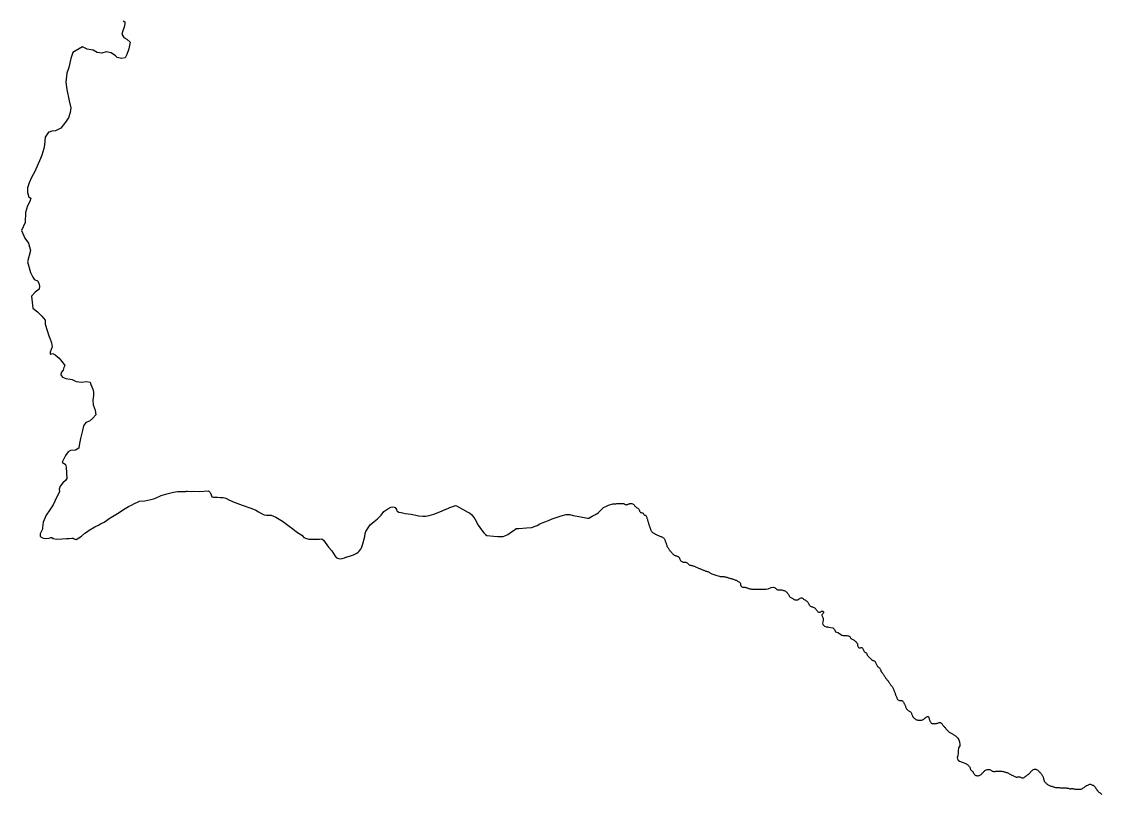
# Model space of a CAD drawing. Header units: millimetres. Extents: x 642261 to 742091, y 6812581 to 6930561.
# Drawn here: x 644427 to 652069, y 6866103 to 6871571 of the extents above; entities that cross this region are included whole.
import ezdxf

# ---------------------------------------------------------------- set-up
doc = ezdxf.new("R2010")
doc.units = ezdxf.units.MM
doc.layers.add('LimiteRegional', color=10, linetype='Continuous')

msp = doc.modelspace()

# ---------------------------------------------------------------- linework, layer by layer
at = {"layer": 'LimiteRegional', "color": 7, "linetype": 'Continuous'}
msp.add_lwpolyline([(645146.4934, 6871576.3791), (645156.3026, 6871568.513), (645158.4301, 6871555.5767), (645153.5747, 6871532.3979), (645144.0956, 6871504.9721), (645136.1928, 6871481.8305), (645149.6216, 6871458.4278), (645170.8266, 6871447.8402), (645194.9208, 6871424.3068), (645185.2205, 6871378.8095), (645171.7743, 6871338.5222), (645158.5389, 6871315.4459), (645133.3354, 6871310.5902), (645103.6873, 6871316.1172), (645092.4073, 6871328.3046), (645060.6843, 6871351.0703), (645024.1902, 6871357.5414), (644995.1039, 6871346.7082), (644961.6572, 6871353.1418), (644932.1246, 6871368.1343), (644890.3081, 6871375.5307), (644856.9768, 6871391.4301), (644813.0181, 6871366.0124), (644788.6907, 6871352.6727), (644774.4419, 6871308.9522), (644760.7241, 6871246.2901), (644747.747, 6871205.7573), (644739.2839, 6871143.3788), (644745.7469, 6871090.2612), (644763.9508, 6871011.2855), (644776.2816, 6870960.3549), (644770.9744, 6870926.7271), (644759.4117, 6870889.1245), (644729.9803, 6870849.8926), (644704.421, 6870815.7775), (644666.8726, 6870798.1614), (644640.9297, 6870795.0351), (644621.2943, 6870789.7477), (644616.4684, 6870788.4481), (644594.0812, 6870753.2044), (644588.7249, 6870700.1366), (644583.8183, 6870672.6548), (644569.5291, 6870625.4917), (644559.4228, 6870603.265), (644520.0678, 6870510.9341), (644495.992, 6870468.0234), (644480.2952, 6870430.3449), (644468.4282, 6870394.341), (644469.5624, 6870362.6096), (644479.0472, 6870327.9393), (644479.734, 6870327.5634), (644491.9132, 6870320.8972), (644485.4012, 6870298.2294), (644467.6379, 6870266.9703), (644454.8919, 6870219.4697), (644451.4743, 6870150.0075), (644426.6829, 6870093.6683), (644449.2736, 6870039.4318), (644474.7497, 6870002.3429), (644490.754, 6869951.7026), (644468.2341, 6869871.0508), (644489.8813, 6869796.4039), (644505.6826, 6869763.0097), (644515.3961, 6869747.399), (644522.9714, 6869743.8639), (644538.8732, 6869735.9239), (644548.5867, 6869720.3133), (644554.4285, 6869699.5857), (644551.8809, 6869678.0997), (644522.6733, 6869656.939), (644496.8598, 6869628.2528), (644506.424, 6869543.8088), (644538.4927, 6869517.316), (644569.3658, 6869487.6764), (644593.3835, 6869458.1202), (644594.5604, 6869429.7035), (644606.9738, 6869385.6574), (644620.2223, 6869347.6258), (644625.3652, 6869332.0708), (644638.6557, 6869297.4814), (644643.6409, 6869269.0181), (644628.3296, 6869231.1685), (644630.0619, 6869217.543), (644640.0321, 6869220.8358), (644647.6543, 6869223.353), (644664.296, 6869213.6825), (644692.1843, 6869189.2429), (644721.9709, 6869153.4996), (644731.9232, 6869137.1167), (644724.9103, 6869124.2922), (644720.0563, 6869104.899), (644706.9396, 6869087.5024), (644703.6933, 6869071.1892), (644708.3481, 6869065.4806), (644716.4526, 6869055.5411), (644740.7214, 6869046.6378), (644785.5553, 6869037.4833), (644812.0668, 6869025.1099), (644850.8597, 6869020.3322), (644885.939, 6869023.3461), (644911.0218, 6869018.736), (644916.3951, 6869002.6843), (644930.2255, 6868969.4423), (644935.3046, 6868948.7238), (644935.352, 6868924.1636), (644930.0398, 6868891.9832), (644933.4377, 6868858.375), (644948.2184, 6868821.1849), (644953.1604, 6868789.2793), (644930.7774, 6868765.454), (644906.7615, 6868744.4615), (644882.4034, 6868734.2004), (644865.3628, 6868711.1704), (644856.5637, 6868676.8507), (644842.5823, 6868620.454), (644835.656, 6868586.7347), (644831.0963, 6868556.0585), (644830.6758, 6868553.2291), (644808.8566, 6868538.0502), (644773.3209, 6868534.9951), (644755.7084, 6868527.4641), (644737.8541, 6868500.1405), (644714.9282, 6868452.633), (644737.0761, 6868436.4596), (644742.3936, 6868418.7803), (644746.5404, 6868338.2262), (644737.222, 6868323.7086), (644719.4942, 6868306.7115), (644700.8856, 6868285.3785), (644700.1801, 6868284.5698), (644699.9308, 6868283.7613), (644693.0416, 6868261.4185), (644695.9094, 6868246.7519), (644687.3213, 6868229.6432), (644674.8095, 6868203.1149), (644650.579, 6868152.6306), (644625.7659, 6868116.7849), (644600.9012, 6868078.8635), (644579.7589, 6868029.5572), (644575.7811, 6867991.2625), (644574.58, 6867979.7008), (644558.4781, 6867945.9441), (644557.6068, 6867930.8492), (644564.3719, 6867923.4508), (644570.9062, 6867920.7326), (644581.4241, 6867916.3572), (644592.7527, 6867914.2872), (644621.8048, 6867915.8623), (644633.8284, 6867921.5046), (644641.5006, 6867920.446), (644649.9678, 6867914.5535), (644675.5223, 6867909.4172), (644714.8316, 6867911.8315), (644745.5794, 6867912.4206), (644763.5206, 6867913.1662), (644783.2047, 6867916.785), (644790.8652, 6867914.7616), (644798.5138, 6867911.7736), (644798.7936, 6867911.6487), (644804.2881, 6867909.1949), (644805.2495, 6867908.7654), (644812.9514, 6867905.3257), (644850.8127, 6867928.984), (644874.9901, 6867950.8797), (644885.1296, 6867958.4352), (644904.2902, 6867972.7127), (644944.7132, 6867996.3394), (644971.3223, 6868007.5919), (644985.943, 6868016.0966), (645010.8683, 6868029.2994), (645028.0976, 6868041.6314), (645047.0346, 6868053.9426), (645104.6996, 6868090.8654), (645160.6218, 6868124.9147), (645182.1441, 6868139.1237), (645203.6074, 6868148.5091), (645226.8137, 6868160.7677), (645250.8738, 6868173.0157), (645262.0206, 6868176.7384), (645298.7932, 6868181.1116), (645342.4555, 6868190.2245), (645369.0063, 6868196.6527), (645384.4576, 6868203.2169), (645405.933, 6868213.5668), (645415.3722, 6868217.3102), (645465.0824, 6868232.1375), (645502.7684, 6868241.3232), (645530.9914, 6868244.8359), (645559.1789, 6868245.4544), (645589.0859, 6868247.0166), (645593.0963, 6868247.2907), (645601.051, 6868247.8343), (645626.6534, 6868246.5548), (645640.3262, 6868247.3515), (645685.5781, 6868246.7951), (645748.8045, 6868249.6757), (645755.1502, 6868244.874), (645761.4957, 6868240.0721), (645767.2468, 6868221.6691), (645772.2153, 6868209.065), (645784.9868, 6868206.0132), (645812.3085, 6868205.677), (645831.9224, 6868203.5057), (645854.1213, 6868203.2324), (645871.9918, 6868198.1881), (645894.0601, 6868187.303), (645930.5715, 6868170.4507), (645988.3686, 6868148.5119), (646055.5573, 6868126.4568), (646083.578, 6868113.5682), (646103.9264, 6868101.739), (646124.2748, 6868089.9098), (646142.9393, 6868080.0309), (646159.1377, 6868077.9014), (646179.6407, 6868078.6133), (646193.7043, 6868077.5041), (646194.1433, 6868077.4694), (646226.3824, 6868064.4449), (646273.8999, 6868035.9609), (646319.5758, 6868000.662), (646345.805, 6867981.0408), (646372.0341, 6867961.4197), (646409.3027, 6867936.8377), (646425.3339, 6867921.2019), (646436.3615, 6867915.2765), (646459.3303, 6867908.2385), (646471.824, 6867908.532), (646513.1426, 6867909.5026), (646534.4872, 6867909.2386), (646552.4288, 6867909.9815), (646563.4324, 6867902.1265), (646598.6825, 6867852.4825), (646621.4002, 6867825.1855), (646645.694, 6867787.2553), (646652.4167, 6867778.4884), (646661.7605, 6867774.5132), (646679.6421, 6867770.4323), (646695.8876, 6867772.1609), (646712.1572, 6867775.8187), (646721.6085, 6867780.526), (646724.5285, 6867781.4187), (646761.0377, 6867792.5805), (646776.4774, 6867798.1783), (646799.6849, 6867810.4339), (646808.8354, 6867817.7141), (646815.2084, 6867822.7846), (646826.4869, 6867837.1177), (646830.1588, 6867843.4523), (646832.595, 6867847.6553), (646837.8971, 6867862.0624), (646841.4678, 6867874.5613), (646848.6449, 6867902.4532), (646854.9204, 6867926.4968), (646858.6106, 6867948.6427), (646862.2172, 6867964.0357), (646880.4578, 6867988.8959), (646894.3698, 6868008.9853), (646921.1485, 6868033.7394), (646944.4524, 6868053.7123), (646970.3656, 6868077.5123), (646990.3261, 6868103.3157), (647019.6188, 6868124.1791), (647040.2418, 6868134.5365), (647054.7924, 6868137.2504), (647062.4647, 6868136.1903), (647070.113, 6868133.2008), (647076.0058, 6868126.3737), (647079.0952, 6868119.1511), (647080.155, 6868116.6735), (647085.146, 6868105.9982), (647096.1736, 6868100.0721), (647113.2256, 6868097.9305), (647141.3173, 6868090.8276), (647183.9354, 6868084.509), (647238.4587, 6868074.1828), (647267.464, 6868071.8925), (647287.1013, 6868071.6483), (647311.9095, 6868075.1993), (647345.3278, 6868084.4322), (647386.5263, 6868101.2871), (647423.4559, 6868118.195), (647442.3357, 6868125.6789), (647456.9345, 6868132.2512), (647485.2422, 6868142.5122), (647495.5359, 6868146.2435), (647503.542, 6868144.6904), (647546.4638, 6868121.4877), (647584.4493, 6868100.8998), (647595.66, 6868094.8236), (647613.4215, 6868081.0943), (647634.4179, 6868052.8516), (647658.6248, 6868008.1664), (647682.1102, 6867974.1035), (647697.2379, 6867954.6177), (647708.0403, 6867943.6679), (647710.7301, 6867940.9413), (647719.1958, 6867935.0466), (647768.6556, 6867929.6054), (647796.8187, 6867928.2891), (647811.3211, 6867927.1433), (647821.5665, 6867927.0155), (647835.2393, 6867927.8096), (647846.3868, 6867931.5299), (647867.0102, 6867941.8859), (647894.5604, 6867959.8743), (647911.805, 6867973.167), (647924.4009, 6867981.6343), (647927.3059, 6867983.587), (647946.1135, 6867985.2818), (647999.097, 6867988.4794), (648036.7124, 6867991.8688), (648045.7134, 6867994.6509), (648054.7144, 6867997.4329), (648074.4603, 6868005.8699), (648095.0841, 6868016.2255), (648129.7126, 6868030.3899), (648156.8834, 6868041.5039), (648182.6422, 6868052.76), (648245.2475, 6868074.1685), (648280.3621, 6868082.4128), (648306.83, 6868082.0815), (648329.8224, 6868076.9692), (648357.9254, 6868070.828), (648396.2741, 6868064.5585), (648432.0371, 6868056.3915), (648442.2948, 6868057.2278), (648452.9791, 6868064.46), (648464.6871, 6868072.385), (648482.7258, 6868080.8426), (648490.0315, 6868084.6106), (648497.3373, 6868088.3785), (648509.3994, 6868096.911), (648519.766, 6868106.4296), (648531.0107, 6868117.867), (648544.5494, 6868132.0832), (648567.3266, 6868141.9682), (648581.2177, 6868148.5772), (648610.443, 6868159.7761), (648613.734, 6868159.741), (648618.563, 6868159.8779), (648624.499, 6868159.7752), (648628.422, 6868159.7241), (648631.549, 6868159.6951), (648634.253, 6868159.6771), (648637.494, 6868159.909), (648640.196, 6868159.8381), (648642.2671, 6868159.9431), (648644.613, 6868160.411), (648647.428, 6868160.6021), (648649.445, 6868160.655), (648652.365, 6868160.7901), (648655.396, 6868161.1341), (648658.581, 6868161.262), (648661.865, 6868161.1231), (648664.516, 6868161.1061), (648667.38, 6868161.1361), (648671.727, 6868161.0751), (648675.283, 6868161.1931), (648679.264, 6868161.3531), (648682.233, 6868161.3281), (648685.135, 6868160.7741), (648687.923, 6868159.9581), (648690.747, 6868158.4521), (648693.783, 6868156.9401), (648697.59, 6868154.5061), (648702.156, 6868152.7421), (648706.879, 6868152.8831), (648711.872, 6868153.1751), (648716.345, 6868153.9061), (648720.644, 6868156.0721), (648724.192, 6868157.8881), (648728.375, 6868159.6861), (648732.28, 6868160.962), (648736.362, 6868160.9071), (648740.546, 6868160.7441), (648745.6751, 6868160.1851), (648750.262, 6868159.1621), (648755.132, 6868156.8601), (648758.77, 6868154.059), (648761.912, 6868150.5301), (648764.302, 6868146.6491), (648767.545, 6868142.957), (648771.525, 6868139.035), (648775.108, 6868136.1831), (648779.279, 6868133.474), (648783.928, 6868130.8071), (648787.743, 6868128.6911), (648791.423, 6868125.4651), (648794.545, 6868121.194), (648796.9078, 6868115.9267), (648798.2749, 6868112.3155), (648798.8392, 6868110.9405), (648800.833, 6868106.2871), (648803.469, 6868101.7101), (648807.031, 6868098.0101), (648811.391, 6868096.4631), (648816.633, 6868096.1661), (648821.254, 6868094.4531), (648825.372, 6868091.7462), (648828.821, 6868087.8381), (648831.189, 6868083.109), (648835.181, 6868079.6631), (648840.063, 6868077.7841), (648844.355, 6868075.656), (648847.227, 6868071.9742), (648849.013, 6868067.3141), (648850.636, 6868062.4991), (648852.521, 6868057.5711), (648854.108, 6868053.393), (648855.519, 6868048.583), (648857.027, 6868043.4531), (648858.284, 6868038.8061), (648859.859, 6868034.2051), (648861.331, 6868029.7121), (648862.851, 6868025.0051), (648864.255, 6868019.9311), (648865.61, 6868015.0161), (648866.972, 6868010.3671), (648868.343, 6868006.0361), (648870.078, 6868001.4831), (648870.7955, 6867999.3959), (648871.605, 6867997.041), (648872.819, 6867992.8201), (648874.402, 6867988.4831), (648876.088, 6867984.0381), (648877.956, 6867978.4741), (648880.153, 6867973.3251), (648882.468, 6867968.5981), (648885.116, 6867964.4451), (648888.177, 6867959.9101), (648891.894, 6867956.0471), (648895.943, 6867952.7591), (648900.436, 6867950.2011), (648905.246, 6867947.6351), (648909.379, 6867945.5111), (648911.7865, 6867944.3075), (648914.194, 6867943.1041), (648918.849, 6867940.648), (648923.088, 6867938.5212), (648927.964, 6867936.4301), (648933.058, 6867934.5461), (648933.6267, 6867934.3127), (648938.304, 6867932.3931), (648943.182, 6867930.3551), (648948.227, 6867928.6311), (648953.064, 6867927.0722), (648957.574, 6867925.1501), (648961.648, 6867922.8161), (648965.928, 6867920.2111), (648969.722, 6867917.3001), (648973.23, 6867913.6021), (648976.465, 6867909.5921), (648978.84, 6867905.1291), (648980.884, 6867900.1961), (648982.456, 6867895.4881), (648984.221, 6867890.0331), (648986.311, 6867884.8351), (648987.623, 6867880.2931), (648989.226, 6867874.7361), (648990.796, 6867869.9221), (648992.578, 6867865.1022), (648994.414, 6867860.3351), (648996.622, 6867855.5571), (648999.055, 6867851.304), (649001.744, 6867846.7262), (649004.649, 6867842.2481), (649007.242, 6867838.0431), (649009.522, 6867834.0061), (649012.391, 6867830.2191), (649015.279, 6867827.1202), (649018.067, 6867824.2361), (649021.313, 6867820.6511), (649024.188, 6867817.075), (649026.1542, 6867814.9412), (649027.693, 6867813.2711), (649030.531, 6867810.2801), (649033.308, 6867807.0251), (649036.709, 6867803.2761), (649040.006, 6867799.5831), (649044.065, 6867796.6661), (649048.669, 6867794.3171), (649052.872, 6867792.828), (649055.4848, 6867792.071), (649057.503, 6867791.4861), (649061.552, 6867790.2131), (649066.558, 6867789.0201), (649070.956, 6867786.8891), (649073.1495, 6867785.6116), (649075.343, 6867784.334), (649079.024, 6867781.162), (649081.933, 6867776.843), (649084.027, 6867771.8031), (649086.007, 6867766.4481), (649088.168, 6867761.937), (649090.972, 6867757.6741), (649094.365, 6867753.608), (649098.249, 6867750.111), (649102.968, 6867748.0781), (649107.87, 6867746.9412), (649112.308, 6867746.3471), (649117.288, 6867746.1621), (649122.428, 6867746.0271), (649127.025, 6867745.428), (649132.132, 6867744.021), (649136.527, 6867741.7841), (649140.207, 6867738.558), (649143.503, 6867734.866), (649147.59, 6867730.9931), (649151.86, 6867728.0171), (649156.774, 6867725.3421), (649161.926, 6867723.6681), (649167.247, 6867722.362), (649172.161, 6867721.7021), (649176.806, 6867720.8901), (649181.761, 6867719.7521), (649186.496, 6867718.3541), (649191.633, 6867716.098), (649191.8152, 6867716.0057), (649196.814, 6867713.469), (649202.263, 6867710.9921), (649207.298, 6867708.8971), (649211.847, 6867706.4441), (649216.197, 6867704.5262), (649221.599, 6867702.2631), (649226.267, 6867700.284), (649230.725, 6867698.4161), (649235.339, 6867696.4391), (649240.161, 6867694.2961), (649245.305, 6867692.3051), (649249.922, 6867690.4331), (649254.9, 6867688.181), (649259.732, 6867686.4101), (649264.138, 6867684.5961), (649268.971, 6867682.8781), (649273.552, 6867681.6441), (649278.82, 6867680.3381), (649284.083, 6867678.8211), (649289.175, 6867676.8841), (649293.453, 6867674.2251), (649297.83, 6867671.3001), (649302.276, 6867668.955), (649306.722, 6867666.6641), (649310.741, 6867664.225), (649348.1401, 6867651.8815), (649366.096, 6867645.9551), (649370.278, 6867645.686), (649374.835, 6867645.566), (649379.127, 6867645.4522), (649383.365, 6867645.2881), (649387.441, 6867645.021), (649391.878, 6867644.3741), (649396.841, 6867643.5541), (649402.069, 6867642.7261), (649407.503, 6867641.6821), (649412.565, 6867640.594), (649417.835, 6867639.3411), (649422.99, 6867637.7732), (649427.926, 6867635.9461), (649432.646, 6867633.9661), (649438.005, 6867632.0751), (649442.951, 6867630.6191), (649448.859, 6867629.4551), (649454.032, 6867628.4261), (649458.986, 6867627.0871), (649463.876, 6867625.3241), (649469.241, 6867623.4451), (649474.497, 6867621.4612), (649479.491, 6867619.591), (649484.269, 6867617.5661), (649489.571, 6867615.2631), (649494.3269, 6867612.3371), (649498.83, 6867609.8951), (649503.008, 6867607.1951), (649507.431, 6867603.64), (649511.425, 6867599.884), (649513.434, 6867595.2211), (649514.108, 6867590.1662), (649514.404, 6867584.8551), (649516.612, 6867579.656), (649520.115, 6867575.3281), (649524.701, 6867571.9291), (649529.316, 6867569.7491), (649534.653, 6867568.9311), (649540.218, 6867568.744), (649540.8981, 6867568.6595), (649545.507, 6867568.0861), (649550.993, 6867566.8391), (649556.17, 6867565.9721), (649561.49, 6867564.4121), (649566.113, 6867562.5501), (649571.421, 6867560.5121), (649576.259, 6867558.8041), (649581.311, 6867557.1441), (649586.861, 6867556.3211), (649592.891, 6867555.6451), (649598.5021, 6867555.1381), (649603.483, 6867554.9651), (649609.421, 6867554.8221), (649614.827, 6867554.6381), (649619.969, 6867554.5141), (649624.899, 6867554.3951), (649630.786, 6867554.3591), (649635.982, 6867554.2871), (649641.185, 6867554.4801), (649646.593, 6867554.4031), (649651.788, 6867554.2771), (649674.0681, 6867553.9349), (649692.916, 6867554.5182), (649711.5384, 6867556.2777), (649732.7554, 6867567.1276), (649746.1183, 6867568.2705), (649752.7412, 6867565.8114), (649759.364, 6867563.3521), (649763.538, 6867560.44), (649767.216, 6867556.7971), (649771.538, 6867553.4581), (649776.784, 6867551.0501), (649781.9, 6867549.8661), (649786.872, 6867549.269), (649792.128, 6867549.4601), (649797.757, 6867549.7491), (649803.168, 6867549.7771), (649808.196, 6867549.338), (649813.582, 6867548.3061), (649818.792, 6867546.5891), (649823.408, 6867544.4621), (649828.074, 6867542.1751), (649832.469, 6867539.6822), (649836.81, 6867537.1381), (649841.507, 6867533.9481), (649845.4401, 6867529.8751), (649848.621, 6867525.3961), (649851.424, 6867520.6601), (649854.025, 6867516.3541), (649856.14, 6867511.6881), (649859.105, 6867507.0551), (649862.558, 6867502.8881), (649866.346, 6867499.4021), (649871.044, 6867496.2651), (649875.33, 6867493.6161), (649880.042, 6867491.062), (649884.908, 6867488.2931), (649889.497, 6867484.9991), (649893.782, 6867482.35), (649898.503, 6867480.1671), (649903.788, 6867479.3501), (649909.248, 6867479.2191), (649914.34, 6867479.2021), (649919.882, 6867480.2881), (649924.663, 6867482.7721), (649928.763, 6867485.6441), (649933.55, 6867488.392), (649938.015, 6867490.9901), (649943.151, 6867492.7751), (649945.6985, 6867492.8466), (649948.246, 6867492.9181), (649953.36, 6867491.6281), (649957.152, 6867488.3001), (649960.772, 6867484.4471), (649965.471, 6867481.3631), (649969.754, 6867478.6081), (649974.677, 6867475.9961), (649979.012, 6867473.1871), (649982.9621, 6867469.8032), (649987.027, 6867466.8401), (649990.707, 6867463.251), (649993.733, 6867458.988), (649996.326, 6867454.3101), (649998.384, 6867449.4871), (649999.725, 6867446.8025), (650001.066, 6867444.1181), (650004.509, 6867439.5261), (650008.703, 6867435.2881), (650013.725, 6867432.356), (650019.25, 6867430.5251), (650024.165, 6867429.7701), (650029.81, 6867428.52), (650034.311, 6867426.0241), (650038.854, 6867423.0511), (650042.862, 6867419.8771), (650046.42, 6867415.6541), (650049.346, 6867411.6061), (650052.639, 6867407.3891), (650056.181, 6867402.53), (650059.318, 6867398.4231), (650062.672, 6867394.523), (650067.286, 6867392.2901), (650072.327, 6867392.3811), (650077.332, 6867393.1621), (650082.007, 6867395.701), (650086.63, 6867398.2411), (650091.949, 6867398.8561), (650094.6255, 6867398.7651), (650097.302, 6867398.6741), (650101.147, 6867395.3451), (650101.874, 6867390.2891), (650100.9231, 6867387.1291), (650100.432, 6867385.4971), (650097.053, 6867381.759), (650093.778, 6867377.9131), (650091.338, 6867373.5161), (650091.111, 6867368.4831), (650091.787, 6867363.5341), (650094.868, 6867359.3221), (650097.608, 6867354.1641), (650099.452, 6867349.2401), (650098.8306, 6867333.0797), (650093.7959, 6867314.8854), (650096.7025, 6867304.6971), (650109.0122, 6867293.487), (650122.0688, 6867288.6997), (650130.1355, 6867287.599), (650138.2021, 6867286.4984), (650168.996, 6867280.9162), (650173.2067, 6867276.2839), (650178.7519, 6867270.1834), (650187.1927, 6867253.1415), (650204.2835, 6867247.6053), (650215.6025, 6867241.6057), (650225.447, 6867233.5391), (650229.829, 6867230.4631), (650234.45, 6867228.548), (650239.739, 6867227.8902), (650245.517, 6867227.7511), (650251.451, 6867227.5021), (650257.01, 6867227.0491), (650262.517, 6867226.651), (650265.3469, 6867226.344), (650268.1769, 6867226.0371), (650273.41, 6867225.2751), (650278.434, 6867224.6231), (650283.299, 6867222.5291), (650287.771, 6867219.598), (650290.945, 6867215.6961), (650293.364, 6867211.287), (650295.835, 6867206.8761), (650297.7955, 6867205.0211), (650299.756, 6867203.1661), (650304.461, 6867201.0221), (650309.23, 6867199.2481), (650313.824, 6867196.8951), (650318.142, 6867194.1271), (650321.9868, 6867191.5038), (650322.35, 6867191.2561), (650326.655, 6867188.012), (650330.681, 6867184.2991), (650334.233, 6867180.6521), (650337.605, 6867176.2691), (650340.335, 6867171.6391), (650341.682, 6867166.7821), (650341.743, 6867161.38), (650342.915, 6867155.9461), (650343.7321, 6867153.557), (650344.579, 6867151.0811), (650346.453, 6867146.1571), (650349.085, 6867141.7951), (650353.783, 6867139.3871), (650358.757, 6867139.2481), (650363.886, 6867140.9051), (650368.496, 6867142.8941), (650373.656, 6867141.85), (650376.925, 6867137.5751), (650379.817, 6867133.047), (650382.22, 6867128.1081), (650385.046, 6867123.1051), (650387.463, 6867118.6421), (650389.661, 6867113.921), (650393.472, 6867110.1081), (650397.518, 6867107.0831), (650402.46, 6867105.8331), (650406.153, 6867101.5471), (650408.516, 6867097.033), (650409.261, 6867094.5701), (650409.97, 6867092.226), (650410.4609, 6867091.075), (650411.958, 6867087.564), (650414.965, 6867083.403), (650418.726, 6867079.6441), (650422.695, 6867075.7741), (650426.304, 6867072.284), (650430.3349, 6867068.7301), (650434.264, 6867065.3371), (650437.954, 6867060.9451), (650441.289, 6867057.1451), (650443.5884, 6867055.0649), (650445.2141, 6867053.5941), (650450.071, 6867051.1811), (650455.062, 6867049.771), (650460.207, 6867048.1981), (650464.945, 6867045.312), (650467.843, 6867040.9951), (650470.0919, 6867036.2201), (650472.537, 6867030.8561), (650474.364, 6867026.1461), (650476.386, 6867020.7941), (650478.696, 6867016.2821), (650481.329, 6867011.9721), (650484.72, 6867008.2771), (650488.751, 6867004.722), (650492.938, 6867001.0581), (650497.189, 6866997.8151), (650500.955, 6866994.2681), (650503.163, 6866989.9171), (650505.1, 6866985.3091), (650506.917, 6866980.2281), (650508.692, 6866975.5191), (650511.582, 6866970.937), (650513.3819, 6866968.155), (650513.8775, 6866967.389), (650514.373, 6866966.6231), (650517.696, 6866962.3471), (650520.5447, 6866959.9346), (650521.575, 6866959.0621), (650524.254, 6866954.486), (650527.525, 6866950.2651), (650529.875, 6866945.3281), (650532.45, 6866940.808), (650535.025, 6866936.3411), (650537.757, 6866931.7641), (650540.767, 6866927.7091), (650543.724, 6866923.602), (650546.79, 6866919.6511), (650550.125, 6866915.798), (650553.135, 6866911.7431), (650556.468, 6866907.8371), (650559.857, 6866904.0361), (650562.071, 6866901.0241), (650562.917, 6866899.8731), (650566.125, 6866895.2831), (650568.756, 6866890.92), (650571.97, 6866886.5421), (650574.4941, 6866882.1291), (650577.34, 6866877.8672), (650580.401, 6866873.7041), (650584, 6866869.8441), (650587.058, 6866865.5751), (650589.5, 6866860.9901), (650592.224, 6866856.679), (650594.592, 6866852.0931), (650596.37, 6866847.317), (650598.732, 6866842.572), (650600.567, 6866837.9001), (650602.127, 6866832.9211), (650604.525, 6866827.7509), (650606.574, 6866823.1241), (650608.086, 6866818.3051), (650609.798, 6866813.1611), (650611.416, 6866808.3381), (650613.768, 6866803.3291), (650616.024, 6866798.5881), (650618.29, 6866794.1111), (650620.43, 6866789.1102), (650622.0339, 6866783.917), (650624.227, 6866778.9141), (650626.91, 6866774.263), (650631.14, 6866771.3531), (650635.72, 6866769.3291), (650640.814, 6866768.2911), (650645.992, 6866768.0971), (650651.005, 6866767.7501), (650655.975, 6866766.2411), (650660.6, 6866764.0031), (650664.384, 6866760.475), (650667.082, 6866756.2472), (650669.505, 6866751.711), (650672.175, 6866746.743), (650673.227, 6866744.4545), (650674.279, 6866742.166), (650676.801, 6866737.4681), (650679.636, 6866732.6531), (650681.462, 6866727.7161), (650683.13, 6866722.8391), (650685.214, 6866717.7341), (650687.309, 6866712.9461), (650690.161, 6866708.5531), (650693.335, 6866704.3071), (650696.787, 6866700.4201), (650700.689, 6866697.2581), (650704.911, 6866694.1361), (650708.974, 6866691.0211), (650713.854, 6866688.509), (650718.036, 6866685.7601), (650721.647, 6866681.8671), (650723.911, 6866677.3381), (650725.84, 6866672.3441), (650727.781, 6866667.6681), (650730.133, 6866662.6591), (650732.426, 6866657.493), (650735.353, 6866652.3041), (650738.312, 6866647.9601), (650741.819, 6866644.1251), (650746.012, 6866640.2631), (650750.312, 6866636.3981), (650755.178, 6866633.517), (650760.008, 6866631.1131), (650764.921, 6866629.5001), (650770.377, 6866628.2371), (650775.318, 6866627.364), (650781.075, 6866627.0951), (650786.206, 6866627.0611), (650791.561, 6866627.3361), (650794.2805, 6866627.8956), (650797, 6866628.4551), (650801.997, 6866630.4901), (650807.284, 6866633.2011), (650811.834, 6866635.9941), (650816.076, 6866639.062), (650820.432, 6866642.338), (650824.105, 6866645.7451), (650828.563, 6866648.911), (650833.208, 6866651.4351), (650837.817, 6866653.0081), (650842.731, 6866652.8241), (650846.745, 6866649.8161), (650847.884, 6866644.9051), (650848.752, 6866639.846), (650850.098, 6866634.822), (650852.466, 6866630.2351), (650853.972, 6866625.2581), (650855.486, 6866620.4921), (650858.126, 6866616.1071), (650861.179, 6866611.4421), (650864.466, 6866607.403), (650869.242, 6866604.9491), (650874.279, 6866603.8071), (650880.026, 6866603.2741), (650885.521, 6866603.0681), (650890.821, 6866603.2922), (650895.972, 6866603.7871), (650901.251, 6866604.8581), (650906.326, 6866606.1491), (650911.661, 6866607.325), (650916.744, 6866608.8271), (650921.671, 6866610.3881), (650926.675, 6866611.2061), (650931.732, 6866610.593), (650935.953, 6866607.4711), (650939.948, 6866603.935), (650942.85, 6866599.4871), (650944.573, 6866594.5551), (650948.07, 6866590.4551), (650951.51, 6866586.2511), (650955.173, 6866582.3571), (650958.851, 6866578.8331), (650962.311, 6866575.1581), (650965.649, 6866571.0641), (650968.888, 6866567.1331), (650972.288, 6866563.2481), (650975.847, 6866559.4111), (650979.869, 6866555.1861), (650983.742, 6866551.231), (650987.415, 6866547.6011), (650989.383, 6866545.7546), (650991.351, 6866543.908), (650995.58, 6866540.998), (651000.767, 6866538.2101), (651006.181, 6866535.8381), (651010.908, 6866533.4911), (651015.711, 6866530.3471), (651019.936, 6866527.3312), (651035.504, 6866516.2225), (651052.2522, 6866501.5383), (651059.8776, 6866488.3399), (651064.7007, 6866474.5949), (651066.8362, 6866454.7063), (651065.8057, 6866447.02), (651058.1342, 6866431.2905), (651056.0343, 6866407.8274), (651055.5181, 6866394.0755), (651052.0782, 6866376.638), (651048.3607, 6866364.7624), (651049.7202, 6866353.3319), (651054.5684, 6866345.8384), (651064.4506, 6866337.6144), (651082.896, 6866330.5434), (651109.1821, 6866320.2352), (651110.819, 6866319.5691), (651115.489, 6866317.1191), (651119.775, 6866314.312), (651123.664, 6866310.7801), (651127.537, 6866306.8251), (651130.829, 6866302.892), (651132.6085, 6866300.9731), (651134.388, 6866299.0541), (651137.24, 6866294.6611), (651139.016, 6866289.8331), (651140.612, 6866284.4281), (651142.71, 6866279.6931), (651145.778, 6866275.4511), (651149.24, 6866271.8291), (651152.865, 6866268.307), (651156.987, 6866265.3471), (651160.339, 6866261.6241), (651162.2211, 6866256.7911), (651164.317, 6866252.0031), (651167.318, 6866247.393), (651171.025, 6866243.232), (651175.806, 6866239.5081), (651181.263, 6866236.8691), (651186.972, 6866235.3321), (651192.354, 6866234.918), (651197.642, 6866234.8261), (651201.2299, 6866235.6193), (651202.55, 6866235.9111), (651208.145, 6866238.347), (651213.598, 6866241.2641), (651217.946, 6866244.3281), (651221.69, 6866248.209), (651225.16, 6866251.8361), (651229.212, 6866255.493), (651233.33, 6866259.4661), (651237.563, 6866263.6991), (651241.16, 6866267.9021), (651244.994, 6866271.3571), (651249.332, 6866274.157), (651254.416, 6866277.0881), (651259.46, 6866278.962), (651265.159, 6866279.9651), (651271.298, 6866279.9991), (651277.362, 6866279.454), (651282.78, 6866277.1871), (651287.076, 6866274.6451), (651291.449, 6866271.3061), (651295.989, 6866268.2251), (651300.677, 6866266.2501), (651306.1549, 6866265.5691), (651311.178, 6866265.4861), (651317.055, 6866265.5831), (651322.253, 6866265.9171), (651327.825, 6866266.343), (651333.0949, 6866267.2031), (651338.143, 6866267.7541), (651343.168, 6866267.7242), (651348.503, 6866267.4711), (651354.258, 6866267.1491), (651359.951, 6866266.5651), (651365.274, 6866265.9951), (651370.219, 6866265.228), (651375.318, 6866264.3481), (651380.31, 6866263.4199), (651385.664, 6866262.2671), (651391.099, 6866260.4751), (651395.848, 6866258.71), (651401.428, 6866256.5421), (651407.269, 6866254.2601), (651412.046, 6866251.8581), (651416.81, 6866249.0871), (651422.12, 6866246.7711), (651427.004, 6866244.3651), (651431.075, 6866241.4611), (651435.995, 6866238.6311), (651441.247, 6866236.1581), (651446.299, 6866234.0111), (651451.127, 6866231.5541), (651455.844, 6866228.9431), (651460.825, 6866226.3221), (651465.931, 6866225.6021), (651470.694, 6866225.6341), (651475.597, 6866226.5621), (651480.439, 6866227.2791), (651485.887, 6866227.2341), (651490.881, 6866226.3581), (651495.727, 6866224.3771), (651500.253, 6866222.3031), (651505.495, 6866220.9951), (651510.871, 6866220.423), (651516.436, 6866220.6901), (651522.296, 6866223.3481), (651527.485, 6866226.5751), (651532.298, 6866230.2751), (651536.713, 6866233.8751), (651541.329, 6866237.3851), (651545.845, 6866241.1101), (651550.367, 6866243.3511), (651554.662, 6866246.7651), (651558.686, 6866250.0291), (651562.397, 6866253.4091), (651565.702, 6866257.3841), (651569.088, 6866262.2051), (651572.518, 6866266.7591), (651576.288, 6866270.3491), (651580.261, 6866273.6671), (651584.549, 6866276.8691), (651589.228, 6866279.0522), (651594.366, 6866280.638), (651599.62, 6866280.8951), (651604.335, 6866280.6502), (651604.857, 6866280.623), (651607.2115, 6866279.6741), (651609.566, 6866278.7251), (651613.983, 6866275.9881), (651618.24, 6866273.2041), (651622.518, 6866269.412), (651626.43, 6866265.7911), (651630.443, 6866262.0071), (651634.038, 6866258.3961), (651637.512, 6866254.3111), (651641.344, 6866249.8442), (651644.921, 6866245.6511), (651648.073, 6866241.4711), (651650.574, 6866236.7811), (651653.343, 6866232.1891), (651656.011, 6866227.7591), (651657.757, 6866222.6701), (651659.114, 6866217.01), (651659.9089, 6866212.0041), (651660.966, 6866206.8831), (651662.86, 6866201.471), (651664.767, 6866196.4301), (651667.432, 6866191.8941), (651670.962, 6866187.9141), (651674.538, 6866183.7201), (651678.0759, 6866180.0051), (651682.8561, 6866176.9921), (651686.995, 6866173.8401), (651687.8272, 6866173.1883), (651691.649, 6866170.1951), (651696.327, 6866167.3441), (651701.499, 6866165.0071), (651706.489, 6866163.63), (651711.314, 6866162.0471), (651716.865, 6866159.9631), (651722.112, 6866158.3131), (651726.938, 6866156.7821), (651731.715, 6866155.3591), (651737.1219, 6866153.7561), (651742.86, 6866152.5681), (651748.883, 6866152.0061), (651754.4911, 6866151.722), (651760.048, 6866151.4931), (651765.704, 6866151.048), (651770.989, 6866150.6161), (651776.646, 6866150.2241), (651781.72, 6866149.798), (651786.952, 6866149.367), (651792.085, 6866149.1521), (651797.273, 6866148.9871), (651802.514, 6866148.8211), (651807.966, 6866148.648), (651814.107, 6866148.4531), (651819.346, 6866148.2341), (651824.894, 6866147.7401), (651830.3399, 6866147.355), (651835.364, 6866147.0371), (651840.342, 6866145.2891), (651844.859, 6866142.3371), (651850.262, 6866142.2721), (651852.9825, 6866142.8481), (651855.703, 6866143.4241), (651860.772, 6866144.5351), (651866.107, 6866143.9951), (651870.0768, 6866143.1964), (651871.425, 6866142.9251), (651877.054, 6866141.6341), (651882.215, 6866140.6231), (651888.226, 6866139.6901), (651894.353, 6866139.0721), (651899.6981, 6866138.8491), (651905.574, 6866138.6631), (651910.608, 6866138.6622), (651915.97, 6866138.9691), (651920.966, 6866139.4461), (651926.3021, 6866140.6021), (651931.343, 6866142.5092), (651936.1951, 6866145.1101), (651940.951, 6866148.0331), (651945.769, 6866151.271), (651950.008, 6866154.581), (651953.568, 6866158.2301), (651957.819, 6866161.9641), (651962.196, 6866164.6331), (651966.876, 6866166.8161), (651971.715, 6866169.0471), (651976.456, 6866171.4941), (651981.646, 6866173.0781), (651986.664, 6866174.2431), (651991.854, 6866174.1311), (651996.965, 6866173.2271), (652001.887, 6866171.3761), (652006.374, 6866169.167), (652011.029, 6866167.2171), (652015.123, 6866164.332), (652019.219, 6866159.804), (652022.838, 6866155.2911), (652024.5895, 6866152.8776), (652026.341, 6866150.4641), (652029.571, 6866145.38), (652032.242, 6866141.0571), (652035.749, 6866136.335), (652038.986, 6866131.4631), (652042.565, 6866127.376), (652046.505, 6866122.9591), (652050.098, 6866119.2941), (652054.81, 6866115.8061), (652059.166, 6866112.8071), (652063.881, 6866109.4251), (652067.805, 6866106.1741), (652072.304, 6866102.693)], dxfattribs=at)

doc.saveas('drawing.dxf')
